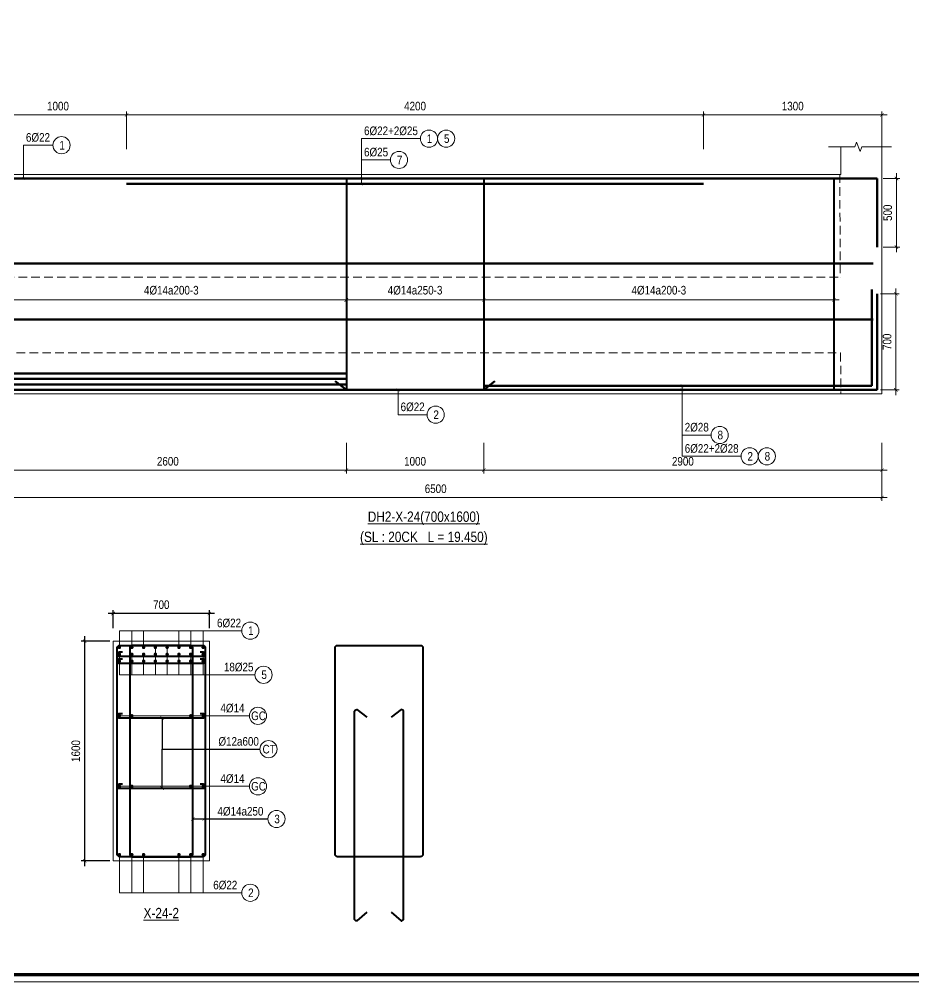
# Model space of a CAD drawing. Header units: millimetres. Extents: x 3014920 to 3563667, y -1638653 to -1356471.
# Drawn here: x 3310099 to 3316612, y -1600938 to -1593926 of the extents above; entities that cross this region are included whole.
import ezdxf
from ezdxf.enums import TextEntityAlignment as Align
from ezdxf.xclip import XClip

# ---------------------------------------------------------------- set-up
doc = ezdxf.new("R2010")
doc.units = ezdxf.units.MM
doc.header["$MEASUREMENT"] = 0
doc.header["$XCLIPFRAME"] = 0
doc.header["$PDMODE"] = 2
doc.linetypes.add('HIDDEN', pattern=[0.375, 0.25, -0.125])
doc.layers.get('0').update_dxf_attribs({"lineweight": 9})
doc.layers.get('Defpoints').update_dxf_attribs({"color": 10, "lineweight": 0})
for name, color, linetype, lineweight in [('CDAI', 21, 'Continuous', 40), ('CTHEP', 50, 'Continuous', 50), ('DBAO', 90, 'Continuous', 13), ('DGIONG', 130, 'Continuous', 13), ('KTH', 154, 'Continuous', 9), ('Net khuat', 8, 'HIDDEN', 13), ('TEXT', 7, 'Continuous', 15), ('TEXT P X', 1, 'Continuous', 9)]:
    doc.layers.add(name, color=color, linetype=linetype, lineweight=lineweight)
doc.styles.add('Star-HelCon', font='VHELVCN_0.TTF')
doc.styles.add('TTP-HelCon', font='VHELVCN_0.TTF')
doc.styles.add('VNI-HELVE-CONDENSE', font='VHELVCN_0.TTF')
doc.dimstyles.new('kc-25', dxfattribs={"dimtxt": 62.5, "dimasz": 20, "dimexe": 20, "dimexo": 50, "dimgap": 25, "dimtad": 3, "dimdec": 0, "dimzin": 0, "dimdsep": 46, "dimtxsty": 'VNI-HELVE-CONDENSE', "dimblk": 'DIM', "dimcen": 2.5, "dimclrd": 256, "dimclre": 154, "dimclrt": 7, "dimaunit": 1, "dimadec": 0, "dimazin": 0, "dimtfac": 1, "dimtdec": 0, "dimtix": 1, "dimtmove": 0, "dimatfit": 3, "dimldrblk": 'DOT', "dimfxl": 1, "dimtolj": 1, "dimtzin": 0, "dimarcsym": 0})
doc.dimstyles.new('TTP-25', dxfattribs={"dimscale": 25, "dimtxt": 2.5, "dimasz": 1, "dimexe": 1, "dimexo": 1, "dimgap": 0.09, "dimtad": 0, "dimdec": 4, "dimrnd": 1, "dimzin": 9, "dimdsep": 46, "dimtxsty": 'TTP-HelCon', "dimblk": 'ARCHTICK', "dimcen": 0.09, "dimdle": 1.5, "dimclrd": 256, "dimclre": 256, "dimclrt": 7, "dimadec": 0, "dimazin": 0, "dimtfac": 1, "dimtdec": 4, "dimtmove": 0, "dimatfit": 3, "dimldrblk": 'ARCHTICK', "dimfxl": 1, "dimtvp": 1, "dimtolj": 1, "dimtzin": 0, "dimarcsym": 0})

# ---------------------------------------------------------------- blocks, each defined once
blk = doc.blocks.new('_ArchTick')
at = {"color": 0, "linetype": 'ByBlock', "const_width": 0.15}
blk.add_lwpolyline([(-0.5, -0.5), (0.5, 0.5)], dxfattribs=at)
blk = doc.blocks.new('*D2311')
at = {"layer": 'Defpoints', "color": 0, "transparency": 16777216}
for p in [(13520.3, -1899.7), (16420.3, -1899.7), (13520.3, -2124.7)]:
    blk.add_point(p, dxfattribs=at)
at = {"layer": 'KTH', "lineweight": -2, "transparency": 16777216}
for p, q in [((13520.3, -1924.7), (13520.3, -2149.7)), ((16420.3, -1924.7), (16420.3, -2149.7)), ((16457.8, -2124.7), (13482.8, -2124.7))]:
    blk.add_line(p, q, dxfattribs=at)
at = {"layer": 'KTH', "lineweight": -2, "transparency": 16777216, "xscale": 25, "yscale": 25, "zscale": 25, "rotation": 180}
blk.add_blockref('_ArchTick', (13520.3, -2124.7), dxfattribs=at)
at = {"layer": 'KTH', "lineweight": -2, "transparency": 16777216, "xscale": 25, "yscale": 25, "zscale": 25}
blk.add_blockref('_ArchTick', (16420.3, -2124.7), dxfattribs=at)
at = {"layer": 'KTH', "color": 7, "transparency": 16777216, "insert": (14970.3, -2060.8), "char_height": 62.5, "attachment_point": 5, "style": 'TTP-HelCon'}
blk.add_mtext('\\A1;2900', dxfattribs=at)
blk = doc.blocks.new('DIM')
h = blk.add_hatch(color=1)
h.paths.add_polyline_path([(0.49, 0.29, 1), (0.29, 0.49), (-0.19, 0), (0.19, 0)])
h.paths.add_polyline_path([(0.19, 0), (-0.19, 0), (-0.49, -0.29, 1), (-0.29, -0.49)])
at = {"color": 9}
for p, q in [((-0.19, 0), (-1.5, 0)), ((0.19, 0), (1.5, 0))]:
    blk.add_line(p, q, dxfattribs=at)
at = {"color": 1}
for p, q in [((-0.49, -0.29), (0.29, 0.49)), ((-0.29, -0.49), (0.49, 0.29)), ((-0.19, 0), (0.19, 0))]:
    blk.add_line(p, q, dxfattribs=at)
blk.add_arc((-0.39, -0.39), 0.138, 135, 315, dxfattribs=at)
blk = doc.blocks.new('*D2314')
at = {"layer": 'Defpoints', "color": 0, "transparency": 16777216}
for p in [(16420.3, 463), (15120.3, 189), (16420.3, 189)]:
    blk.add_point(p, dxfattribs=at)
at = {"layer": 'KTH', "lineweight": -2, "transparency": 16777216}
for p, q in [((15082.8, 463), (16457.8, 463)), ((15120.3, 214), (15120.3, 488)), ((16420.3, 214), (16420.3, 488))]:
    blk.add_line(p, q, dxfattribs=at)
at = {"layer": 'KTH', "lineweight": -2, "transparency": 16777216, "xscale": 25, "yscale": 25, "zscale": 25, "rotation": 180}
blk.add_blockref('_ArchTick', (15120.3, 463), dxfattribs=at)
at = {"layer": 'KTH', "lineweight": -2, "transparency": 16777216, "xscale": 25, "yscale": 25, "zscale": 25}
blk.add_blockref('_ArchTick', (16420.3, 463), dxfattribs=at)
at = {"layer": 'KTH', "color": 7, "transparency": 16777216, "insert": (15770.3, 526.8), "char_height": 62.5, "attachment_point": 5, "style": 'TTP-HelCon'}
blk.add_mtext('\\A1;1300', dxfattribs=at)
blk = doc.blocks.new('*D2315')
at = {"layer": 'Defpoints', "color": 0, "transparency": 16777216}
for p in [(13520.3, -709.4), (16070.3, -709.4), (13520.3, -885.1)]:
    blk.add_point(p, dxfattribs=at)
at = {"layer": 'KTH', "lineweight": -2, "transparency": 16777216}
for p, q in [((13520.3, -734.4), (13520.3, -910.1)), ((16070.3, -734.4), (16070.3, -910.1)), ((16107.8, -885.1), (13482.8, -885.1))]:
    blk.add_line(p, q, dxfattribs=at)
at = {"layer": 'KTH', "lineweight": -2, "transparency": 16777216, "xscale": 25, "yscale": 25, "zscale": 25, "rotation": 180}
blk.add_blockref('_ArchTick', (13520.3, -885.1), dxfattribs=at)
at = {"layer": 'KTH', "lineweight": -2, "transparency": 16777216, "xscale": 25, "yscale": 25, "zscale": 25}
blk.add_blockref('_ArchTick', (16070.3, -885.1), dxfattribs=at)
at = {"layer": 'KTH', "color": 7, "transparency": 16777216, "insert": (14795.3, -815.2), "char_height": 62.5, "attachment_point": 5, "style": 'TTP-HelCon'}
blk.add_mtext('\\A1;4Þ14a200-3', dxfattribs=at)
blk = doc.blocks.new('*D2318')
at = {"layer": 'Defpoints', "color": 0, "transparency": 16777216}
for p in [(12520, -709.4), (13520.3, -709.4), (13520.3, -885.1)]:
    blk.add_point(p, dxfattribs=at)
at = {"layer": 'KTH', "lineweight": -2, "transparency": 16777216}
for p, q in [((12520, -734.4), (12520, -910.1)), ((13520.3, -734.4), (13520.3, -910.1)), ((12482.5, -885.1), (13557.8, -885.1))]:
    blk.add_line(p, q, dxfattribs=at)
at = {"layer": 'KTH', "lineweight": -2, "transparency": 16777216, "xscale": 25, "yscale": 25, "zscale": 25, "rotation": 180}
blk.add_blockref('_ArchTick', (12520, -885.1), dxfattribs=at)
at = {"layer": 'KTH', "lineweight": -2, "transparency": 16777216, "xscale": 25, "yscale": 25, "zscale": 25}
blk.add_blockref('_ArchTick', (13520.3, -885.1), dxfattribs=at)
at = {"layer": 'KTH', "color": 7, "transparency": 16777216, "insert": (13020.2, -815.2), "char_height": 62.5, "attachment_point": 5, "style": 'TTP-HelCon'}
blk.add_mtext('\\A1;4Þ14a250-3', dxfattribs=at)
blk = doc.blocks.new('*D2319')
at = {"layer": 'Defpoints', "color": 0, "transparency": 16777216}
for p in [(9970, -709.4), (12520, -709.4), (12520, -885.1)]:
    blk.add_point(p, dxfattribs=at)
at = {"layer": 'KTH', "lineweight": -2, "transparency": 16777216}
for p, q in [((9970, -734.4), (9970, -910.1)), ((12520, -734.4), (12520, -910.1)), ((9932.5, -885.1), (12557.5, -885.1))]:
    blk.add_line(p, q, dxfattribs=at)
at = {"layer": 'KTH', "lineweight": -2, "transparency": 16777216, "xscale": 25, "yscale": 25, "zscale": 25, "rotation": 180}
blk.add_blockref('_ArchTick', (9970, -885.1), dxfattribs=at)
at = {"layer": 'KTH', "lineweight": -2, "transparency": 16777216, "xscale": 25, "yscale": 25, "zscale": 25}
blk.add_blockref('_ArchTick', (12520, -885.1), dxfattribs=at)
at = {"layer": 'KTH', "color": 7, "transparency": 16777216, "insert": (11245, -815.2), "char_height": 62.5, "attachment_point": 5, "style": 'TTP-HelCon'}
blk.add_mtext('\\A1;4Þ14a200-3', dxfattribs=at)
blk = doc.blocks.new('*D2320')
at = {"layer": 'Defpoints', "color": 0, "transparency": 16777216}
for p in [(10920, 463), (10920, 189), (15120.3, 189)]:
    blk.add_point(p, dxfattribs=at)
at = {"layer": 'KTH', "lineweight": -2, "transparency": 16777216}
for p, q in [((15157.8, 463), (10882.5, 463)), ((10920, 214), (10920, 488)), ((15120.3, 214), (15120.3, 488))]:
    blk.add_line(p, q, dxfattribs=at)
at = {"layer": 'KTH', "lineweight": -2, "transparency": 16777216, "xscale": 25, "yscale": 25, "zscale": 25, "rotation": 180}
blk.add_blockref('_ArchTick', (10920, 463), dxfattribs=at)
at = {"layer": 'KTH', "lineweight": -2, "transparency": 16777216, "xscale": 25, "yscale": 25, "zscale": 25}
blk.add_blockref('_ArchTick', (15120.3, 463), dxfattribs=at)
at = {"layer": 'KTH', "color": 7, "transparency": 16777216, "insert": (13020.2, 526.8), "char_height": 62.5, "attachment_point": 5, "style": 'TTP-HelCon'}
blk.add_mtext('\\A1;4200', dxfattribs=at)
blk = doc.blocks.new('*D2321')
at = {"layer": 'Defpoints', "color": 0, "transparency": 16777216}
for p in [(9920, 463), (9920, 189), (10920, 189)]:
    blk.add_point(p, dxfattribs=at)
at = {"layer": 'KTH', "lineweight": -2, "transparency": 16777216}
for p, q in [((10957.5, 463), (9882.5, 463)), ((9920, 214), (9920, 488)), ((10920, 214), (10920, 488))]:
    blk.add_line(p, q, dxfattribs=at)
at = {"layer": 'KTH', "lineweight": -2, "transparency": 16777216, "xscale": 25, "yscale": 25, "zscale": 25, "rotation": 180}
blk.add_blockref('_ArchTick', (9920, 463), dxfattribs=at)
at = {"layer": 'KTH', "lineweight": -2, "transparency": 16777216, "xscale": 25, "yscale": 25, "zscale": 25}
blk.add_blockref('_ArchTick', (10920, 463), dxfattribs=at)
at = {"layer": 'KTH', "color": 7, "transparency": 16777216, "insert": (10420, 526.8), "char_height": 62.5, "attachment_point": 5, "style": 'TTP-HelCon'}
blk.add_mtext('\\A1;1000', dxfattribs=at)
blk = doc.blocks.new('*D2322')
at = {"layer": 'Defpoints', "color": 0, "transparency": 16777216}
for p in [(12520, -1899.7), (13520.3, -1899.7), (13520.3, -2124.7)]:
    blk.add_point(p, dxfattribs=at)
at = {"layer": 'KTH', "lineweight": -2, "transparency": 16777216}
for p, q in [((12520, -1924.7), (12520, -2149.7)), ((13520.3, -1924.7), (13520.3, -2149.7)), ((12482.5, -2124.7), (13557.8, -2124.7))]:
    blk.add_line(p, q, dxfattribs=at)
at = {"layer": 'KTH', "lineweight": -2, "transparency": 16777216, "xscale": 25, "yscale": 25, "zscale": 25, "rotation": 180}
blk.add_blockref('_ArchTick', (12520, -2124.7), dxfattribs=at)
at = {"layer": 'KTH', "lineweight": -2, "transparency": 16777216, "xscale": 25, "yscale": 25, "zscale": 25}
blk.add_blockref('_ArchTick', (13520.3, -2124.7), dxfattribs=at)
at = {"layer": 'KTH', "color": 7, "transparency": 16777216, "insert": (13020.2, -2060.8), "char_height": 62.5, "attachment_point": 5, "style": 'TTP-HelCon'}
blk.add_mtext('\\A1;1000', dxfattribs=at)
blk = doc.blocks.new('*D2323')
at = {"layer": 'Defpoints', "color": 0, "transparency": 16777216}
for p in [(9920, -1899.7), (12520, -1899.7), (9920, -2124.7)]:
    blk.add_point(p, dxfattribs=at)
at = {"layer": 'KTH', "lineweight": -2, "transparency": 16777216}
for p, q in [((9920, -1924.7), (9920, -2149.7)), ((12520, -1924.7), (12520, -2149.7)), ((12557.5, -2124.7), (9882.5, -2124.7))]:
    blk.add_line(p, q, dxfattribs=at)
at = {"layer": 'KTH', "lineweight": -2, "transparency": 16777216, "xscale": 25, "yscale": 25, "zscale": 25, "rotation": 180}
blk.add_blockref('_ArchTick', (9920, -2124.7), dxfattribs=at)
at = {"layer": 'KTH', "lineweight": -2, "transparency": 16777216, "xscale": 25, "yscale": 25, "zscale": 25}
blk.add_blockref('_ArchTick', (12520, -2124.7), dxfattribs=at)
at = {"layer": 'KTH', "color": 7, "transparency": 16777216, "insert": (11220, -2060.8), "char_height": 62.5, "attachment_point": 5, "style": 'TTP-HelCon'}
blk.add_mtext('\\A1;2600', dxfattribs=at)
blk = doc.blocks.new('*D2327')
at = {"layer": 'Defpoints', "color": 0, "transparency": 16777216}
for p in [(9920, -1899.7), (16420.3, -1899.7), (9920, -2324.6)]:
    blk.add_point(p, dxfattribs=at)
at = {"layer": 'KTH', "lineweight": -2, "transparency": 16777216}
for p, q in [((9920, -1924.7), (9920, -2349.6)), ((16420.3, -1924.7), (16420.3, -2349.6)), ((16457.8, -2324.6), (9882.5, -2324.6))]:
    blk.add_line(p, q, dxfattribs=at)
at = {"layer": 'KTH', "lineweight": -2, "transparency": 16777216, "xscale": 25, "yscale": 25, "zscale": 25, "rotation": 180}
blk.add_blockref('_ArchTick', (9920, -2324.6), dxfattribs=at)
at = {"layer": 'KTH', "lineweight": -2, "transparency": 16777216, "xscale": 25, "yscale": 25, "zscale": 25}
blk.add_blockref('_ArchTick', (16420.3, -2324.6), dxfattribs=at)
at = {"layer": 'KTH', "color": 7, "transparency": 16777216, "insert": (13170.2, -2260.8), "char_height": 62.5, "attachment_point": 5, "style": 'TTP-HelCon'}
blk.add_mtext('\\A1;6500', dxfattribs=at)
blk = doc.blocks.new('*D2328')
at = {"layer": 'Defpoints', "color": 0, "transparency": 16777216}
for p in [(16403.1, 0), (16403.1, -500), (16525.7, -500)]:
    blk.add_point(p, dxfattribs=at)
at = {"layer": 'KTH', "lineweight": -2, "transparency": 16777216}
for p, q in [((16428.1, 0), (16550.7, 0)), ((16525.7, 37.5), (16525.7, -537.5)), ((16428.1, -500), (16550.7, -500))]:
    blk.add_line(p, q, dxfattribs=at)
at = {"layer": 'KTH', "lineweight": -2, "transparency": 16777216, "xscale": 25, "yscale": 25, "zscale": 25}
for p, rotation in [((16525.7, 0), 90), ((16525.7, -500), 270)]:
    blk.add_blockref('_ArchTick', p, dxfattribs=dict(at, rotation=rotation))
at = {"layer": 'KTH', "color": 7, "transparency": 16777216, "insert": (16461.8, -250), "char_height": 62.5, "attachment_point": 5, "rotation": 90, "style": 'TTP-HelCon'}
blk.add_mtext('\\A1;500', dxfattribs=at)
blk = doc.blocks.new('*D2329')
at = {"layer": 'Defpoints', "color": 0, "transparency": 16777216}
for p in [(16385.3, -840), (16521.5, -840), (16385.3, -1540)]:
    blk.add_point(p, dxfattribs=at)
at = {"layer": 'KTH', "lineweight": -2, "transparency": 16777216}
for p, q in [((16410.3, -840), (16546.5, -840)), ((16521.5, -1577.5), (16521.5, -802.5)), ((16410.3, -1540), (16546.5, -1540))]:
    blk.add_line(p, q, dxfattribs=at)
at = {"layer": 'KTH', "lineweight": -2, "transparency": 16777216, "xscale": 25, "yscale": 25, "zscale": 25}
for p, rotation in [((16521.5, -840), 90), ((16521.5, -1540), 270)]:
    blk.add_blockref('_ArchTick', p, dxfattribs=dict(at, rotation=rotation))
at = {"layer": 'KTH', "color": 7, "transparency": 16777216, "insert": (16457.7, -1190), "char_height": 62.5, "attachment_point": 5, "rotation": 90, "style": 'TTP-HelCon'}
blk.add_mtext('\\A1;700', dxfattribs=at)
blk = doc.blocks.new('*D159')
at = {"layer": 'Defpoints', "color": 0, "ltscale": 500, "transparency": 16777216}
for p in [(3310782.9, -1598456.9), (3310574.7, -1600056.9), (3310782.9, -1600056.9)]:
    blk.add_point(p, dxfattribs=at)
at = {"layer": 'KTH', "lineweight": -2, "ltscale": 500, "transparency": 16777216}
for p, q in [((3310757.9, -1598456.9), (3310549.7, -1598456.9)), ((3310574.7, -1598419.4), (3310574.7, -1600094.4)), ((3310757.9, -1600056.9), (3310549.7, -1600056.9))]:
    blk.add_line(p, q, dxfattribs=at)
at = {"layer": 'KTH', "lineweight": -2, "ltscale": 500, "transparency": 16777216, "xscale": 25, "yscale": 25, "zscale": 25}
for p, rotation in [((3310574.7, -1598456.9), 90), ((3310574.7, -1600056.9), 270)]:
    blk.add_blockref('_ArchTick', p, dxfattribs=dict(at, rotation=rotation))
at = {"layer": 'KTH', "color": 7, "ltscale": 500, "transparency": 16777216, "insert": (3310510.8, -1599256.9), "char_height": 62.5, "attachment_point": 5, "rotation": 90, "style": 'TTP-HelCon'}
blk.add_mtext('\\A1;1600', dxfattribs=at)
blk = doc.blocks.new('*D160')
at = {"layer": 'Defpoints', "color": 0, "ltscale": 500, "transparency": 16777216}
for p in [(3310782.9, -1598254.6), (3310782.9, -1598387.9), (3311482.9, -1598387.9)]:
    blk.add_point(p, dxfattribs=at)
at = {"layer": 'KTH', "lineweight": -2, "ltscale": 500, "transparency": 16777216}
for p, q in [((3310782.9, -1598362.9), (3310782.9, -1598229.6)), ((3311482.9, -1598362.9), (3311482.9, -1598229.6)), ((3311520.4, -1598254.6), (3310745.4, -1598254.6))]:
    blk.add_line(p, q, dxfattribs=at)
at = {"layer": 'KTH', "lineweight": -2, "ltscale": 500, "transparency": 16777216, "xscale": 25, "yscale": 25, "zscale": 25, "rotation": 180}
blk.add_blockref('_ArchTick', (3310782.9, -1598254.6), dxfattribs=at)
at = {"layer": 'KTH', "lineweight": -2, "ltscale": 500, "transparency": 16777216, "xscale": 25, "yscale": 25, "zscale": 25}
blk.add_blockref('_ArchTick', (3311482.9, -1598254.6), dxfattribs=at)
at = {"layer": 'KTH', "color": 7, "ltscale": 500, "transparency": 16777216, "insert": (3311132.9, -1598190.8), "char_height": 62.5, "attachment_point": 5, "style": 'TTP-HelCon'}
blk.add_mtext('\\A1;700', dxfattribs=at)
blk = doc.blocks.new('CHG_XX_Khung ten')
blk.add_lwpolyline([(15, 579), (826, 579), (826, 15), (15, 15)], close=True)
at = {"color": 4, "linetype": 'Continuous', "const_width": 1}
blk.add_lwpolyline([(17, 577), (824, 577), (824, 17), (17, 17)], close=True, dxfattribs=at)
blk = doc.blocks.new('2X-24')
at = {"layer": 'CDAI'}
for points in [[(12519.98953, -0.01737), (12519.98953, -1540.01737)], [(13520.32015, 0), (13520.32015, -1540)], [(16070.31821, 0), (16070.31821, -1540)]]:
    blk.add_lwpolyline(points, dxfattribs=at)
at = {"layer": 'CTHEP'}
for p, q in [((16385.34716, 0), (16385.34716, -500)), ((16355.88119, -619.39129), (-2969.98634, -619.39129)), ((16347.02615, -1509.99999), (16347.02615, -809.99999)), ((16385.32766, -1539.99999), (16385.32766, -839.99999)), ((16355.88119, -1026.66667), (-2969.98634, -1026.66667)), ((-2994.67283, -1540), (16385.32766, -1539.99999)), ((12438.56364, -1475.4745), (12519.98953, -1540)), ((13601.74605, -1475.4745), (13520.32015, -1540)), ((13520.32015, -1509.99999), (16347.02615, -1509.99999))]:
    blk.add_line(p, q, dxfattribs=at)
for points in [[(-2994.69233, -500.01337), (-2994.69233, 0), (16385.34716, 0)], [(10919.98953, -40), (15120.32015, -40)], [(4369.98956, -1419.99999), (12519.98953, -1419.99999)], [(4369.98956, -1459.99999), (12519.98953, -1459.99999)], [(4369.98956, -1500), (12519.98953, -1500)]]:
    blk.add_lwpolyline(points, dxfattribs=at)
at = {"layer": 'DBAO', "linetype": 'Continuous'}
for p, q in [((16120.32571, 230), (16120.32571, 30)), ((16420.32766, 230), (16420.32571, 30)), ((9919.99117, 30), (16120.32571, 30)), ((16420.32766, 30), (16420.32766, -1570))]:
    blk.add_line(p, q, dxfattribs=at)
at = {"layer": 'DBAO', "linetype": 'Continuous', "flags": 128}
blk.add_lwpolyline([(16420.32766, -1570), (9919.99117, -1570), (9919.99117, -1720)], dxfattribs=at)
at = {"layer": 'DGIONG', "linetype": 'Continuous', "flags": 128}
blk.add_lwpolyline([(16490.6366, 230), (16273.20243, 230), (16260.70243, 195.65653), (16235.70243, 264.34347), (16223.20243, 230), (16031.88048, 230)], dxfattribs=at)
at = {"layer": 'DGIONG'}
for centre in [(13121.51312, 290.04134), (13246.51312, 290.04134), (10446.1734, 242.13159), (12903.62362, 135.06033), (13169.92874, -1720.75583), (15238.81287, -1868.91234), (15456.70237, -2023.89334), (15581.70237, -2023.89334)]:
    blk.add_circle(centre, 62.5, dxfattribs=at)
at = {"layer": 'Net khuat', "ltscale": 250}
for p, q in [((16113.22899, 30), (16116.55558, -720)), ((3968.99117, -720), (16118.99117, -720)), ((8618.98939, -1270), (16120.32571, -1270)), ((16118.99508, -1270), (16120.32571, -1570))]:
    blk.add_line(p, q, dxfattribs=at)
at = {"layer": 'TEXT', "style": 'TTP-HelCon'}
for s, p in [('6Þ22+2Þ25', (12648.70524, 315.89428, 0)), ('6Þ22', (10186.76141, 267.98454, 0)), ('6Þ25', (12648.70524, 160.91328, 0)), ('6Þ22', (12915.01037, -1694.90289, 0)), ('2Þ28', (14983.8945, -1843.05939, 0)), ('6Þ22+2Þ28', (14983.8945, -1998.04039, 0))]:
    blk.add_text(s, height=62.5, dxfattribs=at).set_placement(p)
at = {"layer": 'TEXT', "style": 'Star-HelCon'}
for s, p in [('1', (13125.67978, 290.04134)), ('5', (13250.67978, 290.04134)), ('1', (10450.34007, 242.13159)), ('7', (12907.79028, 135.06033)), ('2', (13174.09541, -1720.75583)), ('8', (15242.97954, -1868.91234)), ('2', (15460.86904, -2023.89334)), ('8', (15585.86904, -2023.89334))]:
    blk.add_text(s, height=62.5, dxfattribs=at).set_placement(p, align=Align.MIDDLE)
at = {"layer": 'TEXT', "style": 'TTP-HelCon'}
for s, p in [('%%UDH2-X-24(700x1600)', (13084.13317, -2501.32219)), ('%%U(SL : 20CK   L = 19.450)', (13084.13317, -2648.21679))]:
    blk.add_text(s, height=75, dxfattribs=at).set_placement(p, align=Align.CENTER)
at = {"layer": 'KTH'}
for base, p1, p2, picture, middle in [((9919.99117, 462.99694), (10919.98953, 188.99233), (9919.99117, 188.99233), '*D2321', (10419.99035, 526.83027)), ((10919.98953, 462.99694), (15120.32015, 188.99233), (10919.98953, 188.99233), '*D2320', (13020.15484, 526.83027)), ((9919.99117, -2324.63219), (16420.32571, -1899.67645), (9919.99117, -1899.67645), '*D2327', (13170.15844, -2260.79885)), ((13520.32015, -2124.67645), (12519.98953, -1899.67645), (13520.32015, -1899.67645), '*D2322', (13020.15484, -2060.84312))]:
    dim = blk.add_linear_dim(base=base, p1=p1, p2=p2, dimstyle='TTP-25', override={"dimtmove": 1}, dxfattribs=at)
    dim.commit()
    dim.dimension.update_dxf_attribs({"geometry": picture, "text_midpoint": middle})
for base, p1, p2, picture, middle in [((16420.32863, 462.99694), (15120.32015, 188.99233), (16420.32863, 188.99233), '*D2314', (15770.32439, 526.83027)), ((9919.99117, -2124.67645), (12519.98953, -1899.67645), (9919.99117, -1899.67645), '*D2323', (11219.99035, -2060.84312)), ((13520.32015, -2124.67645), (16420.32571, -1899.67645), (13520.32015, -1899.67645), '*D2311', (14970.32293, -2060.84312))]:
    dim = blk.add_linear_dim(base=base, p1=p1, p2=p2, angle=180, dimstyle='TTP-25', override={"dimtmove": 1}, dxfattribs=at)
    dim.commit()
    dim.dimension.update_dxf_attribs({"geometry": picture, "text_midpoint": middle})
for p1, p2, distance, picture, middle in [((16403.08474, 0), (16403.08474, -500), 122.57461, '*D2328', (16461.82602, -250)), ((16385.32766, -1539.99999), (16385.32766, -839.99999), -136.16204, '*D2329', (16457.65636, -1189.99999))]:
    dim = blk.add_aligned_dim(p1=p1, p2=p2, distance=distance, dimstyle='TTP-25', dxfattribs=at)
    dim.commit()
    dim.dimension.update_dxf_attribs({"geometry": picture, "text_midpoint": middle})
for base, p1, p2, text, picture, middle in [((12519.98953, -885.10788), (9969.98953, -709.37838), (12519.98953, -709.37838), '4Þ14a200-3', '*D2319', (11244.98953, -815.19121)), ((13520.32015, -885.10788), (12519.98953, -709.37838), (13520.32015, -709.37838), '4Þ14a250-3', '*D2318', (13020.15484, -815.19121))]:
    dim = blk.add_linear_dim(base=base, p1=p1, p2=p2, text=text, dimstyle='TTP-25', override={"dimtmove": 1}, dxfattribs=at)
    dim.commit()
    dim.dimension.update_dxf_attribs({"geometry": picture, "text_midpoint": middle})
dim = blk.add_linear_dim(base=(13520.32015, -885.10788), p1=(16070.31821, -709.37838), p2=(13520.32015, -709.37838), angle=180, text='4Þ14a200-3', dimstyle='TTP-25', override={"dimtmove": 1}, dxfattribs=at)
dim.commit()
dim.dimension.update_dxf_attribs({"geometry": '*D2315', "text_midpoint": (14795.31918, -815.19121)})
at = {"layer": 'DGIONG'}
for points in [[(12630.19339, 0), (12630.19321, 290.04134), (13059.01312, 290.04134)], [(10168.24957, 0), (10168.24938, 242.13159), (10383.6734, 242.13159)], [(12630.19344, -40), (12630.19321, 135.06033), (12841.12362, 135.06033)], [(12896.49849, -1540), (12896.49833, -1720.75583), (13107.42874, -1720.75583)], [(14965.38262, -1509.99999), (14965.38247, -1868.91234), (15176.31287, -1868.91234)], [(14965.38258, -1540), (14965.38247, -2023.89334), (15394.20237, -2023.89334)]]:
    blk.add_leader(points, dimstyle='kc-25', override={"dimtad": 0, "dimldrblk": 'ArchTick', "dimfxl": 100, "dimarcsym": 1}, dxfattribs=at)

msp = doc.modelspace()

# ---------------------------------------------------------------- linework, layer by layer
at = {"layer": 'CDAI'}
for points in [[(3310831.65999, -1598486.8865), (3311434.15999, -1598486.8865, -0.4142135624), (3311452.90999, -1598505.6365), (3311452.90999, -1600008.13651, -0.4142135624), (3311434.15999, -1600026.88651), (3310831.65999, -1600026.88651, -0.4142135624), (3310812.90999, -1600008.13651), (3310812.90999, -1598505.6365, -0.4142135624)], [(3311343.4457, -1598486.8865), (3310922.37427, -1598486.88651, 0.4142135624), (3310903.62427, -1598505.63651), (3310903.62427, -1600008.13651, 0.4142135624), (3310922.37427, -1600026.88651), (3311343.4457, -1600026.8865, 0.4142135624), (3311362.1957, -1600008.1365), (3311362.1957, -1598505.6365, 0.4142135624)], [(3312416.83295, -1598486.8865), (3313019.33295, -1598486.8865, -0.4142135624), (3313038.08295, -1598505.6365), (3313038.08295, -1600008.13651, -0.4142135624), (3313019.33295, -1600026.88651), (3312416.83295, -1600026.88651, -0.4142135624), (3312398.08295, -1600008.13651), (3312398.08295, -1598505.6365, -0.4142135624)]]:
    msp.add_lwpolyline(points, format="xyb", close=True, dxfattribs=at)
for points in [[(3310849.82998, -1598536.88651), (3310827.90999, -1598536.88651, 0.4142135624), (3310812.90999, -1598551.88651), (3310812.90999, -1598551.88651, 0.4142135624), (3310827.90999, -1598566.88651), (3311437.90999, -1598566.88651, 0.4142135624), (3311452.90999, -1598551.88651), (3311452.90999, -1598551.88651, 0.4142135624), (3311437.90999, -1598536.88651), (3311415.99, -1598536.88651)], [(3310849.82998, -1598586.88651), (3310827.90999, -1598586.88651, 0.4142135624), (3310812.90999, -1598601.88651), (3310812.90999, -1598601.88651, 0.4142135624), (3310827.90999, -1598616.88651), (3311437.90999, -1598616.88651, 0.4142135624), (3311452.90999, -1598601.88651), (3311452.90999, -1598601.88651, 0.4142135624), (3311437.90999, -1598586.88651), (3311415.99, -1598586.88651)], [(3312630.3898, -1600431.62424), (3312557.54724, -1600494.55766, -0.4142135624), (3312538.79724, -1600475.80766), (3312538.79724, -1598973.30766, -0.4142135624), (3312557.54724, -1598954.55766), (3312630.3898, -1599010.96243)], [(3312805.77611, -1600431.62424), (3312878.61867, -1600494.55766, 0.4142135624), (3312897.36867, -1600475.80766), (3312897.36867, -1598973.30766, 0.4142135624), (3312878.61867, -1598954.55766), (3312805.77611, -1599010.96243)]]:
    msp.add_lwpolyline(points, format="xyb", dxfattribs=at)
at = {"layer": 'CDAI', "elevation": 0}
for points in [[(3310849.82998, -1598985.21984), (3310827.90999, -1598985.21984, 0.4142135624), (3310812.90999, -1599000.21984), (3310812.90999, -1599000.21984, 0.4142135624), (3310827.90999, -1599015.21984), (3311437.90999, -1599015.21984, 0.4142135624), (3311452.90999, -1599000.21984), (3311452.90999, -1599000.21984, 0.4142135624), (3311437.90999, -1598985.21984), (3311415.99, -1598985.21984)], [(3310849.82998, -1599498.55317), (3310827.90999, -1599498.55317, 0.4142135624), (3310812.90999, -1599513.55317), (3310812.90999, -1599513.55317, 0.4142135624), (3310827.90999, -1599528.55317), (3311437.90999, -1599528.55317, 0.4142135624), (3311452.90999, -1599513.55317), (3311452.90999, -1599513.55317, 0.4142135624), (3311437.90999, -1599498.55317), (3311415.99, -1599498.55317)]]:
    msp.add_lwpolyline(points, format="xyb", dxfattribs=at)
at = {"layer": 'CTHEP', "const_width": 12.5}
for points in [[(3310821.65999, -1598501.8865, 1), (3310834.15999, -1598501.8865, 1)], [(3310912.37427, -1598501.88651, -1), (3310924.87427, -1598501.88651, -1)], [(3310998.08856, -1598501.88651, -1), (3311010.58856, -1598501.88651, -1)], [(3311083.80285, -1598501.88651, -1), (3311096.30285, -1598501.88651, -1)], [(3311182.01713, -1598501.88651, 1), (3311169.51713, -1598501.88651, 1)], [(3311267.73142, -1598501.88651, 1), (3311255.23142, -1598501.88651, 1)], [(3311353.4457, -1598501.88651, 1), (3311340.9457, -1598501.88651, 1)], [(3311431.65999, -1598501.8865, 1), (3311444.15999, -1598501.8865, 1)], [(3310821.65999, -1598551.8865, 1), (3310834.15999, -1598551.8865, 1)], [(3310821.65999, -1598601.88651, 1), (3310834.15999, -1598601.88651, 1)], [(3310912.37427, -1598551.88651, -1), (3310924.87427, -1598551.88651, -1)], [(3310912.37427, -1598601.88651, -1), (3310924.87427, -1598601.88651, -1)], [(3310998.08856, -1598551.88651, -1), (3311010.58856, -1598551.88651, -1)], [(3310998.08856, -1598601.88651, -1), (3311010.58856, -1598601.88651, -1)], [(3311083.80285, -1598551.88651, -1), (3311096.30285, -1598551.88651, -1)], [(3311182.01713, -1598551.88651, 1), (3311169.51713, -1598551.88651, 1)], [(3311267.73142, -1598551.88651, 1), (3311255.23142, -1598551.88651, 1)], [(3311267.73142, -1598601.88651, 1), (3311255.23142, -1598601.88651, 1)], [(3311353.4457, -1598551.88651, 1), (3311340.9457, -1598551.88651, 1)], [(3311353.4457, -1598601.88651, 1), (3311340.9457, -1598601.88651, 1)], [(3311431.65999, -1598551.8865, 1), (3311444.15999, -1598551.8865, 1)], [(3311431.65999, -1598601.88651, 1), (3311444.15999, -1598601.88651, 1)], [(3310912.37427, -1599000.21984, 1), (3310924.87427, -1599000.21984, 1)], [(3310912.37427, -1599513.55318, 1), (3310924.87427, -1599513.55318, 1)], [(3310821.65999, -1600011.88651, 1), (3310834.15999, -1600011.88651, 1)], [(3310912.37427, -1600011.88651, 1), (3310924.87427, -1600011.88651, 1)], [(3310998.08856, -1600011.88651, 1), (3311010.58856, -1600011.88651, 1)], [(3311267.73142, -1600011.88651, -1), (3311255.23142, -1600011.88651, -1)], [(3311353.4457, -1600011.88651, -1), (3311340.9457, -1600011.88651, -1)], [(3311431.65999, -1600011.88651, 1), (3311444.15999, -1600011.88651, 1)]]:
    msp.add_lwpolyline(points, format="xyb", close=True, dxfattribs=at)
at = {"layer": 'CTHEP', "const_width": 12.5, "elevation": 0}
for points in [[(3310821.65999, -1599000.21984, 1), (3310834.15999, -1599000.21984, 1)], [(3311340.9457, -1599000.21984, 1), (3311353.4457, -1599000.21984, 1)], [(3311431.65999, -1599000.21984, 1), (3311444.15999, -1599000.21984, 1)], [(3310821.65999, -1599513.55317, 1), (3310834.15999, -1599513.55317, 1)], [(3311340.9457, -1599513.55317, 1), (3311353.4457, -1599513.55317, 1)], [(3311431.65999, -1599513.55317, 1), (3311444.15999, -1599513.55317, 1)]]:
    msp.add_lwpolyline(points, format="xyb", close=True, dxfattribs=at)
at = {"layer": 'DBAO', "flags": 128}
for points in [[(3310782.90999, -1598456.88651), (3311482.90999, -1598456.88651)], [(3311482.90999, -1598456.88651), (3311482.90999, -1600056.88651), (3310782.90999, -1600056.88651), (3310782.90999, -1598456.88651)]]:
    msp.add_lwpolyline(points, dxfattribs=at)
at = {"layer": 'DGIONG'}
for p, q in [((3310827.90999, -1598501.8865), (3310827.90999, -1598380.13651)), ((3310827.90999, -1598380.13651), (3311718.5065, -1598380.13651)), ((3310918.62427, -1598501.88651), (3310918.62427, -1598380.13651)), ((3311004.33856, -1598501.88651), (3311004.33856, -1598380.13651)), ((3311261.48142, -1598501.88651), (3311261.48142, -1598380.13651)), ((3311347.1957, -1598501.88651), (3311347.1957, -1598380.13651)), ((3311437.90999, -1598501.8865), (3311437.90999, -1598380.13651)), ((3311090.05285, -1598501.88651), (3311090.05285, -1598701.31553)), ((3311175.76713, -1598501.88651), (3311175.76713, -1598701.31553)), ((3310827.90999, -1598551.88651), (3310827.90999, -1598701.31553)), ((3310918.62427, -1598551.88651), (3310918.62427, -1598701.31553)), ((3311004.33856, -1598551.88651), (3311004.33856, -1598701.31553)), ((3311261.48142, -1598551.88651), (3311261.48142, -1598701.31553)), ((3311347.1957, -1598551.88651), (3311347.1957, -1598701.31553)), ((3311437.90999, -1598551.88651), (3311437.90999, -1598701.31553)), ((3310827.90999, -1598701.31553), (3311815.33235, -1598701.31553)), ((3310827.90999, -1599000.21984), (3311774.47105, -1599000.21984)), ((3310827.90999, -1599513.55317), (3311774.47105, -1599513.55318)), ((3310827.90999, -1600289.28833), (3310827.90999, -1600011.88651)), ((3310918.62427, -1600011.88651), (3310918.62427, -1600289.28833)), ((3311004.33856, -1600011.88651), (3311004.33856, -1600289.28833)), ((3311261.48142, -1600011.88651), (3311261.48142, -1600289.28833)), ((3311347.1957, -1600011.88651), (3311347.1957, -1600289.28833)), ((3311437.90999, -1600289.28833), (3311437.90999, -1600011.88651)), ((3310827.90999, -1600289.28833), (3311718.5065, -1600289.28833))]:
    msp.add_line(p, q, dxfattribs=at)
for centre in [(3311781.0065, -1598380.13651), (3311877.83235, -1598701.31553), (3311836.97105, -1599000.21984), (3311914.07395, -1599242.94689), (3311836.97105, -1599513.55318), (3311971.92444, -1599751.8263), (3311781.0065, -1600289.28833)]:
    msp.add_circle(centre, 62.5, dxfattribs=at)

# ---------------------------------------------------------------- block references
at = {"layer": 'TEXT P X', "color": 5}
ref = msp.add_blockref('2X-24', (3299960.74789, -1595085.73441), dxfattribs=at)
XClip(ref).set_block_clipping_path([(4694.5138099422, -2773.6707493761), (16745.2344320859, 948.8412740738)])

# ---------------------------------------------------------------- texts
at = {"layer": 'TEXT', "style": 'TTP-HelCon'}
for s, p in [('6Þ22', (3311538.86832, -1598355.13651)), ('18Þ25', (3311588.95308, -1598676.31553)), ('4Þ14', (3311563.63578, -1598975.21984)), ('Þ12a600', (3311548.98853, -1599217.94689)), ('4Þ14', (3311563.63578, -1599488.55318)), ('4Þ14a250', (3311542.07615, -1599726.8263)), ('6Þ22', (3311511.36832, -1600264.28833))]:
    msp.add_text(s, height=62.5, dxfattribs=at).set_placement(p)
at = {"layer": 'TEXT', "style": 'Star-HelCon'}
for s, p in [('1', (3311785.17317, -1598380.13651)), ('5', (3311881.99902, -1598701.31553)), ('GC', (3311841.13772, -1599000.21984)), ('CT', (3311918.24061, -1599242.94689)), ('GC', (3311841.13772, -1599513.55318)), ('3', (3311976.09111, -1599751.8263)), ('2', (3311785.17317, -1600289.28833))]:
    msp.add_text(s, height=62.5, dxfattribs=at).set_placement(p, align=Align.MIDDLE)
at = {"layer": 'TEXT', "style": 'TTP-HelCon'}
msp.add_text('%%UX-24-2', height=75, dxfattribs=at).set_placement((3311132.90999, -1600474.87449), align=Align.CENTER)

# ---------------------------------------------------------------- dimensions: what is measured, and where the dimension line sits
at = {"layer": 'KTH', "ltscale": 500}
dim = msp.add_linear_dim(base=(3310782.90999, -1598254.63651), p1=(3311482.90999, -1598387.87456), p2=(3310782.90999, -1598387.87456), dimstyle='TTP-25', dxfattribs=at)
dim.commit()
dim.dimension.update_dxf_attribs({"geometry": '*D160', "text_midpoint": (3311132.90999, -1598190.80317)})
dim = msp.add_linear_dim(base=(3310574.67235, -1600056.88651), p1=(3310782.90999, -1598456.88651), p2=(3310782.90999, -1600056.88651), angle=90, dimstyle='TTP-25', dxfattribs=at)
dim.commit()
dim.dimension.update_dxf_attribs({"geometry": '*D159', "text_midpoint": (3310510.83902, -1599256.88651)})

# ---------------------------------------------------------------- leaders
at = {"layer": 'DGIONG'}
for points in [[(3311138.55416, -1599015.21984), (3311138.55416, -1599242.94689), (3311851.57395, -1599242.94689)], [(3311138.55416, -1599528.55317), (3311138.55416, -1599242.94689), (3311851.57395, -1599242.94689)], [(3311362.1957, -1599751.8263), (3311909.42444, -1599751.8263)], [(3311445.99761, -1599751.8263), (3311909.42444, -1599751.8263)]]:
    msp.add_leader(points, dimstyle='TTP-25', dxfattribs=at)

# ---------------------------------------------------------------- next in the draw order: block references
at = {"color": 5, "xscale": 25.92478421704392, "yscale": 25.92478421704392, "zscale": 25.92478421704392}
msp.add_blockref('CHG_XX_Khung ten', (3302034.29319, -1601326.46106), dxfattribs=at)

# ---------------------------------------------------------------- next in the draw order: linework, layer by layer
at = {"layer": 'CTHEP', "const_width": 12.5}
for points in [[(3311083.80285, -1598601.88652, -1), (3311096.30285, -1598601.88652, -1)], [(3311182.01713, -1598601.88652, 1), (3311169.51713, -1598601.88652, 1)]]:
    msp.add_lwpolyline(points, format="xyb", close=True, dxfattribs=at)

doc.saveas('drawing.dxf')
